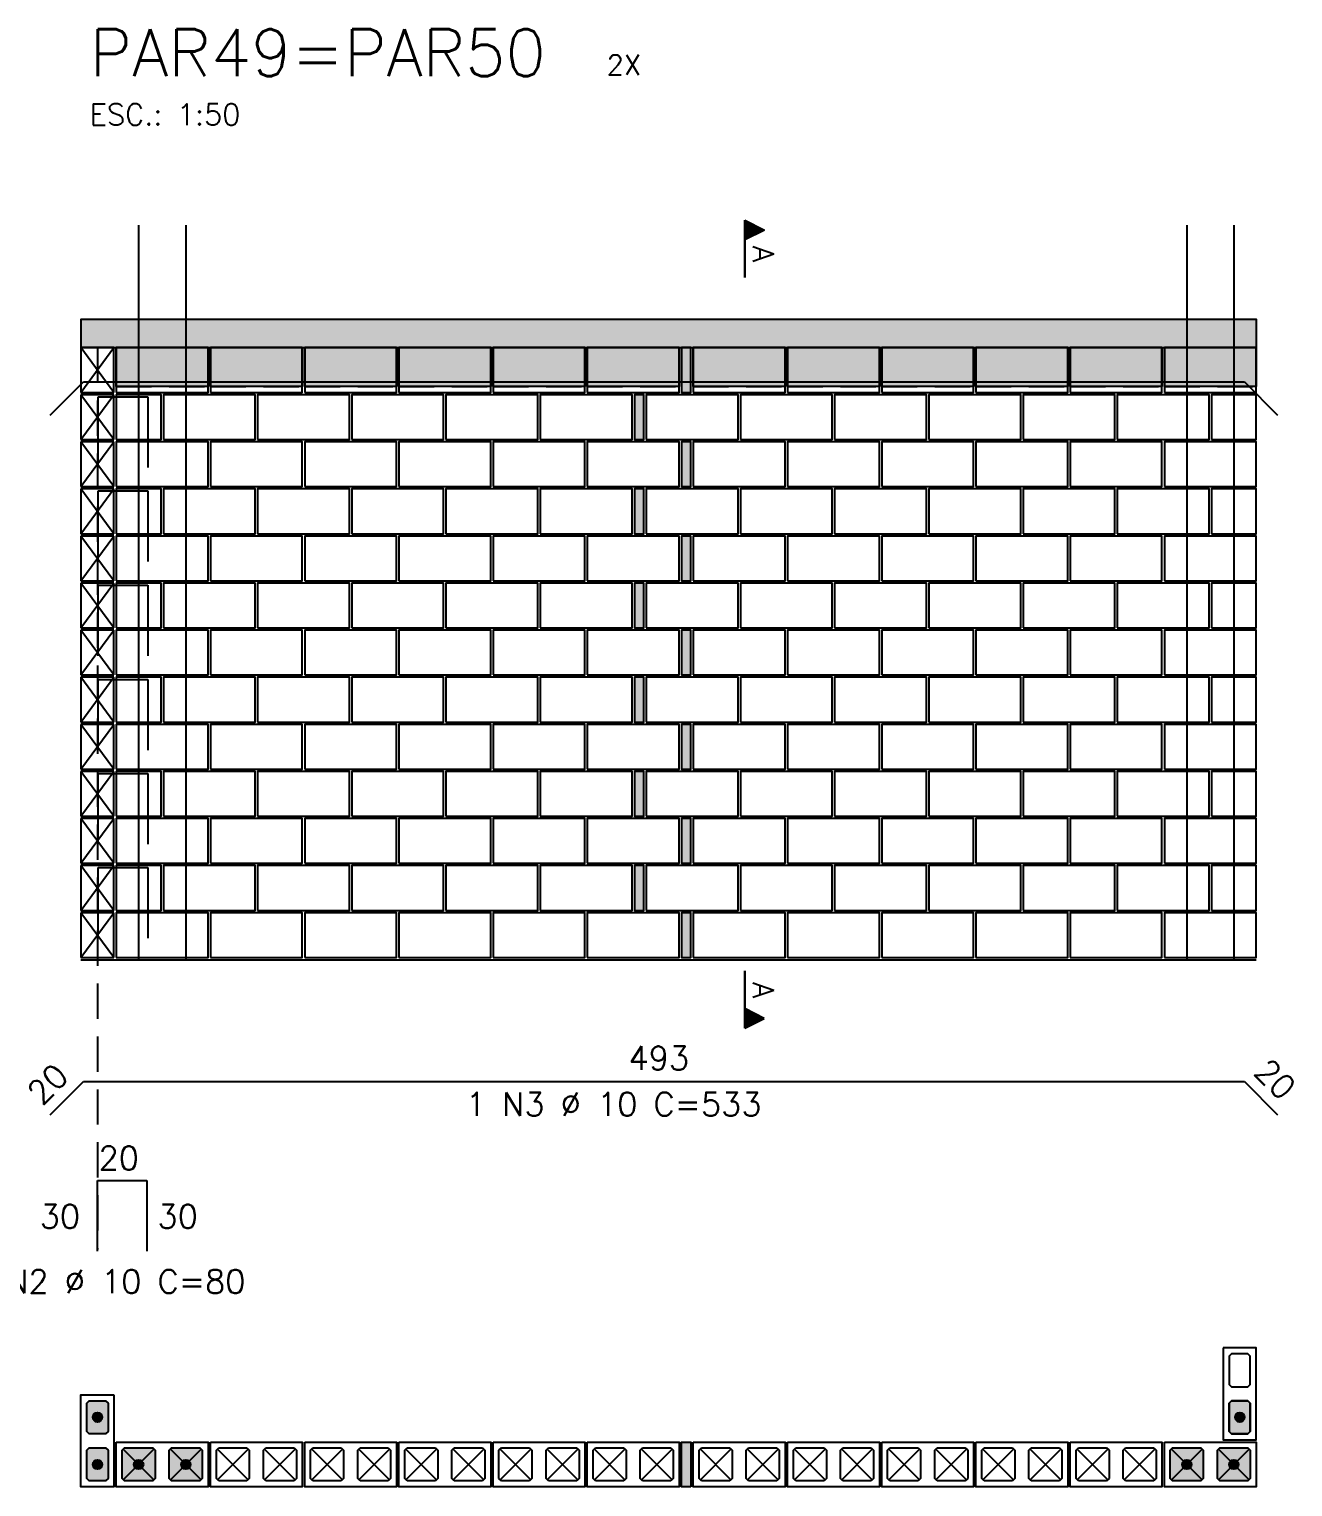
# Model space of a CAD drawing. Extents: x -1.9 to 86, y -1.5 to 60.9.
# Drawn here: x 26.57 to 37.3, y 14.5 to 26.88 of the extents above; entities that cross this region are included whole.
import ezdxf

# ---------------------------------------------------------------- set-up
doc = ezdxf.new("R2010")
doc.units = 0
doc.header["$MEASUREMENT"] = 0
doc.linetypes.add('ESTILO_TQS_0001', pattern=[0.45, 0.3, -0.15])
for name, color, linetype in [('PENA_01', 1, 'CONTINUOUS'), ('PENA_02', 2, 'CONTINUOUS'), ('PENA_03', 3, 'CONTINUOUS'), ('PENA_05', 5, 'CONTINUOUS'), ('PENA_06', 6, 'CONTINUOUS'), ('PENA_09', 254, 'CONTINUOUS'), ('PENA_11', 252, 'CONTINUOUS'), ('PENA_25', 210, 'CONTINUOUS')]:
    doc.layers.add(name, color=color, linetype=linetype)
doc.styles.get("Standard").update_dxf_attribs({"font": 'ROMANS.SHX'})

msp = doc.modelspace()

# ---------------------------------------------------------------- linework, layer by layer
at = {"layer": 'PENA_01', "linetype": 'ESTILO_TQS_0001'}
msp.add_line((27.15, 24.174), (27.15, 16.515), dxfattribs=at)
at = {"layer": 'PENA_01', "linetype": 'Continuous'}
for p, q in [((27.37, 14.558), (27.63, 14.818)), ((27.63, 14.558), (27.37, 14.818)), ((28.03, 14.558), (27.77, 14.818)), ((27.77, 14.558), (28.03, 14.818)), ((28.17, 14.558), (28.43, 14.818)), ((28.43, 14.558), (28.17, 14.818)), ((28.83, 14.558), (28.57, 14.818)), ((28.57, 14.558), (28.83, 14.818)), ((28.97, 14.558), (29.23, 14.818)), ((29.23, 14.558), (28.97, 14.818)), ((29.63, 14.558), (29.37, 14.818)), ((29.37, 14.558), (29.63, 14.818)), ((29.77, 14.558), (30.03, 14.818)), ((30.03, 14.558), (29.77, 14.818)), ((30.43, 14.558), (30.17, 14.818)), ((30.17, 14.558), (30.43, 14.818)), ((30.57, 14.558), (30.83, 14.818)), ((30.83, 14.558), (30.57, 14.818)), ((31.23, 14.558), (30.97, 14.818)), ((30.97, 14.558), (31.23, 14.818)), ((31.37, 14.558), (31.63, 14.818)), ((31.63, 14.558), (31.37, 14.818)), ((32.03, 14.558), (31.77, 14.818)), ((31.77, 14.558), (32.03, 14.818)), ((32.27, 14.558), (32.53, 14.818)), ((32.53, 14.558), (32.27, 14.818)), ((32.93, 14.558), (32.67, 14.818)), ((32.67, 14.558), (32.93, 14.818)), ((33.07, 14.558), (33.33, 14.818)), ((33.33, 14.558), (33.07, 14.818)), ((33.73, 14.558), (33.47, 14.818)), ((33.47, 14.558), (33.73, 14.818)), ((33.87, 14.558), (34.13, 14.818)), ((34.13, 14.558), (33.87, 14.818)), ((34.53, 14.558), (34.27, 14.818)), ((34.27, 14.558), (34.53, 14.818)), ((34.67, 14.558), (34.93, 14.818)), ((34.93, 14.558), (34.67, 14.818)), ((35.33, 14.558), (35.07, 14.818)), ((35.07, 14.558), (35.33, 14.818)), ((35.47, 14.558), (35.73, 14.818)), ((35.73, 14.558), (35.47, 14.818)), ((36.13, 14.558), (35.87, 14.818)), ((35.87, 14.558), (36.13, 14.818)), ((36.27, 14.558), (36.53, 14.818)), ((36.53, 14.558), (36.27, 14.818)), ((36.93, 14.558), (36.67, 14.818)), ((36.67, 14.558), (36.93, 14.818))]:
    msp.add_line(p, q, dxfattribs=at)
for points in [[(36.78, 15.628), (36.76, 15.608), (36.76, 15.368), (36.78, 15.348), (36.92, 15.348), (36.94, 15.368), (36.94, 15.608), (36.92, 15.628), (36.78, 15.628)], [(27.22, 15.228), (27.24, 15.208), (27.24, 14.968), (27.22, 14.948), (27.08, 14.948), (27.06, 14.968), (27.06, 15.208), (27.08, 15.228), (27.22, 15.228)], [(36.78, 15.228), (36.76, 15.208), (36.76, 14.968), (36.78, 14.948), (36.92, 14.948), (36.94, 14.968), (36.94, 15.208), (36.92, 15.228), (36.78, 15.228)], [(27.22, 14.828), (27.24, 14.808), (27.24, 14.568), (27.22, 14.548), (27.08, 14.548), (27.06, 14.568), (27.06, 14.808), (27.08, 14.828), (27.22, 14.828)]]:
    msp.add_lwpolyline(points, dxfattribs=at)
at = {"layer": 'PENA_02', "linetype": 'Continuous'}
for p, q in [((27.29, 24.174), (27.01, 24.174)), ((27.01, 24.174), (27.01, 23.794)), ((27.29, 23.794), (27.29, 24.174)), ((27.01, 23.794), (27.29, 23.794)), ((27.29, 23.774), (27.01, 23.774)), ((27.01, 23.774), (27.01, 23.394)), ((27.29, 23.394), (27.29, 23.774)), ((27.01, 23.394), (27.29, 23.394)), ((27.29, 23.374), (27.01, 23.374)), ((27.01, 23.374), (27.01, 22.994)), ((27.29, 22.994), (27.29, 23.374)), ((27.01, 22.994), (27.29, 22.994)), ((27.29, 22.974), (27.01, 22.974)), ((27.01, 22.974), (27.01, 22.594)), ((27.29, 22.594), (27.29, 22.974)), ((27.01, 22.594), (27.29, 22.594)), ((27.29, 22.574), (27.01, 22.574)), ((27.01, 22.574), (27.01, 22.194)), ((27.29, 22.194), (27.29, 22.574)), ((27.01, 22.194), (27.29, 22.194)), ((27.29, 22.174), (27.01, 22.174)), ((27.01, 22.174), (27.01, 21.794)), ((27.29, 21.794), (27.29, 22.174)), ((27.01, 21.794), (27.29, 21.794)), ((27.29, 21.774), (27.01, 21.774)), ((27.01, 21.774), (27.01, 21.394)), ((27.29, 21.394), (27.29, 21.774)), ((27.01, 21.394), (27.29, 21.394)), ((27.29, 21.374), (27.01, 21.374)), ((27.01, 21.374), (27.01, 20.994)), ((27.29, 20.994), (27.29, 21.374)), ((27.01, 20.994), (27.29, 20.994)), ((27.29, 20.974), (27.01, 20.974)), ((27.01, 20.974), (27.01, 20.594)), ((27.29, 20.594), (27.29, 20.974)), ((27.01, 20.594), (27.29, 20.594)), ((27.29, 20.574), (27.01, 20.574)), ((27.01, 20.574), (27.01, 20.194)), ((27.29, 20.194), (27.29, 20.574)), ((27.01, 20.194), (27.29, 20.194)), ((27.29, 20.174), (27.01, 20.174)), ((27.01, 20.174), (27.01, 19.794)), ((27.29, 19.794), (27.29, 20.174)), ((27.01, 19.794), (27.29, 19.794)), ((27.29, 19.774), (27.01, 19.774)), ((27.01, 19.774), (27.01, 19.394)), ((27.29, 19.394), (27.29, 19.774)), ((27.01, 19.394), (27.29, 19.394)), ((27.29, 19.374), (27.01, 19.374)), ((27.01, 19.374), (27.01, 18.994)), ((27.29, 18.994), (27.29, 19.374)), ((27.01, 18.994), (27.29, 18.994)), ((27.01, 18.974), (36.99, 18.974))]:
    msp.add_line(p, q, dxfattribs=at)
at = {"layer": 'PENA_02', "linetype": 'ESTILO_TQS_0001'}
for p, q in [((27.31, 23.844), (28.09, 23.844)), ((28.11, 23.844), (28.89, 23.844)), ((28.91, 23.844), (29.69, 23.844)), ((29.71, 23.844), (30.49, 23.844)), ((30.51, 23.844), (31.29, 23.844)), ((31.31, 23.844), (32.09, 23.844)), ((32.21, 23.844), (32.99, 23.844)), ((33.01, 23.844), (33.79, 23.844)), ((33.81, 23.844), (34.59, 23.844)), ((34.61, 23.844), (35.39, 23.844)), ((35.41, 23.844), (36.19, 23.844)), ((36.21, 23.844), (36.99, 23.844))]:
    msp.add_line(p, q, dxfattribs=at)
at = {"layer": 'PENA_02', "linetype": 'Continuous'}
for points in [[(27.01, 24.174), (36.993, 24.174), (36.993, 24.414), (27.01, 24.414), (27.01, 24.174)], [(27.31, 23.794), (28.09, 23.794), (28.09, 24.174), (27.31, 24.174), (27.31, 23.794)], [(28.11, 23.794), (28.89, 23.794), (28.89, 24.174), (28.11, 24.174), (28.11, 23.794)], [(28.91, 23.794), (29.69, 23.794), (29.69, 24.174), (28.91, 24.174), (28.91, 23.794)], [(29.71, 23.794), (30.49, 23.794), (30.49, 24.174), (29.71, 24.174), (29.71, 23.794)], [(30.51, 23.794), (31.29, 23.794), (31.29, 24.174), (30.51, 24.174), (30.51, 23.794)], [(31.31, 23.794), (32.09, 23.794), (32.09, 24.174), (31.31, 24.174), (31.31, 23.794)], [(32.11, 23.794), (32.19, 23.794), (32.19, 24.174), (32.11, 24.174), (32.11, 23.794)], [(32.21, 23.794), (32.99, 23.794), (32.99, 24.174), (32.21, 24.174), (32.21, 23.794)], [(33.01, 23.794), (33.79, 23.794), (33.79, 24.174), (33.01, 24.174), (33.01, 23.794)], [(33.81, 23.794), (34.59, 23.794), (34.59, 24.174), (33.81, 24.174), (33.81, 23.794)], [(34.61, 23.794), (35.39, 23.794), (35.39, 24.174), (34.61, 24.174), (34.61, 23.794)], [(35.41, 23.794), (36.19, 23.794), (36.19, 24.174), (35.41, 24.174), (35.41, 23.794)], [(36.21, 23.794), (36.99, 23.794), (36.99, 24.174), (36.21, 24.174), (36.21, 23.794)], [(27.31, 23.394), (27.69, 23.394), (27.69, 23.774), (27.31, 23.774), (27.31, 23.394)], [(27.71, 23.394), (28.49, 23.394), (28.49, 23.774), (27.71, 23.774), (27.71, 23.394)], [(28.51, 23.394), (29.29, 23.394), (29.29, 23.774), (28.51, 23.774), (28.51, 23.394)], [(29.31, 23.394), (30.09, 23.394), (30.09, 23.774), (29.31, 23.774), (29.31, 23.394)], [(30.11, 23.394), (30.89, 23.394), (30.89, 23.774), (30.11, 23.774), (30.11, 23.394)], [(30.91, 23.394), (31.69, 23.394), (31.69, 23.774), (30.91, 23.774), (30.91, 23.394)], [(31.71, 23.394), (31.79, 23.394), (31.79, 23.774), (31.71, 23.774), (31.71, 23.394)], [(31.81, 23.394), (32.59, 23.394), (32.59, 23.774), (31.81, 23.774), (31.81, 23.394)], [(32.61, 23.394), (33.39, 23.394), (33.39, 23.774), (32.61, 23.774), (32.61, 23.394)], [(33.41, 23.394), (34.19, 23.394), (34.19, 23.774), (33.41, 23.774), (33.41, 23.394)], [(34.21, 23.394), (34.99, 23.394), (34.99, 23.774), (34.21, 23.774), (34.21, 23.394)], [(35.01, 23.394), (35.79, 23.394), (35.79, 23.774), (35.01, 23.774), (35.01, 23.394)], [(35.81, 23.394), (36.59, 23.394), (36.59, 23.774), (35.81, 23.774), (35.81, 23.394)], [(36.61, 23.394), (36.99, 23.394), (36.99, 23.774), (36.61, 23.774), (36.61, 23.394)], [(27.31, 22.994), (28.09, 22.994), (28.09, 23.374), (27.31, 23.374), (27.31, 22.994)], [(28.11, 22.994), (28.89, 22.994), (28.89, 23.374), (28.11, 23.374), (28.11, 22.994)], [(28.91, 22.994), (29.69, 22.994), (29.69, 23.374), (28.91, 23.374), (28.91, 22.994)], [(29.71, 22.994), (30.49, 22.994), (30.49, 23.374), (29.71, 23.374), (29.71, 22.994)], [(30.51, 22.994), (31.29, 22.994), (31.29, 23.374), (30.51, 23.374), (30.51, 22.994)], [(31.31, 22.994), (32.09, 22.994), (32.09, 23.374), (31.31, 23.374), (31.31, 22.994)], [(32.11, 22.994), (32.19, 22.994), (32.19, 23.374), (32.11, 23.374), (32.11, 22.994)], [(32.21, 22.994), (32.99, 22.994), (32.99, 23.374), (32.21, 23.374), (32.21, 22.994)], [(33.01, 22.994), (33.79, 22.994), (33.79, 23.374), (33.01, 23.374), (33.01, 22.994)], [(33.81, 22.994), (34.59, 22.994), (34.59, 23.374), (33.81, 23.374), (33.81, 22.994)], [(34.61, 22.994), (35.39, 22.994), (35.39, 23.374), (34.61, 23.374), (34.61, 22.994)], [(35.41, 22.994), (36.19, 22.994), (36.19, 23.374), (35.41, 23.374), (35.41, 22.994)], [(36.21, 22.994), (36.99, 22.994), (36.99, 23.374), (36.21, 23.374), (36.21, 22.994)], [(27.31, 22.594), (27.69, 22.594), (27.69, 22.974), (27.31, 22.974), (27.31, 22.594)], [(27.71, 22.594), (28.49, 22.594), (28.49, 22.974), (27.71, 22.974), (27.71, 22.594)], [(28.51, 22.594), (29.29, 22.594), (29.29, 22.974), (28.51, 22.974), (28.51, 22.594)], [(29.31, 22.594), (30.09, 22.594), (30.09, 22.974), (29.31, 22.974), (29.31, 22.594)], [(30.11, 22.594), (30.89, 22.594), (30.89, 22.974), (30.11, 22.974), (30.11, 22.594)], [(30.91, 22.594), (31.69, 22.594), (31.69, 22.974), (30.91, 22.974), (30.91, 22.594)], [(31.71, 22.594), (31.79, 22.594), (31.79, 22.974), (31.71, 22.974), (31.71, 22.594)], [(31.81, 22.594), (32.59, 22.594), (32.59, 22.974), (31.81, 22.974), (31.81, 22.594)], [(32.61, 22.594), (33.39, 22.594), (33.39, 22.974), (32.61, 22.974), (32.61, 22.594)], [(33.41, 22.594), (34.19, 22.594), (34.19, 22.974), (33.41, 22.974), (33.41, 22.594)], [(34.21, 22.594), (34.99, 22.594), (34.99, 22.974), (34.21, 22.974), (34.21, 22.594)], [(35.01, 22.594), (35.79, 22.594), (35.79, 22.974), (35.01, 22.974), (35.01, 22.594)], [(35.81, 22.594), (36.59, 22.594), (36.59, 22.974), (35.81, 22.974), (35.81, 22.594)], [(36.61, 22.594), (36.99, 22.594), (36.99, 22.974), (36.61, 22.974), (36.61, 22.594)], [(27.31, 22.194), (28.09, 22.194), (28.09, 22.574), (27.31, 22.574), (27.31, 22.194)], [(28.11, 22.194), (28.89, 22.194), (28.89, 22.574), (28.11, 22.574), (28.11, 22.194)], [(28.91, 22.194), (29.69, 22.194), (29.69, 22.574), (28.91, 22.574), (28.91, 22.194)], [(29.71, 22.194), (30.49, 22.194), (30.49, 22.574), (29.71, 22.574), (29.71, 22.194)], [(30.51, 22.194), (31.29, 22.194), (31.29, 22.574), (30.51, 22.574), (30.51, 22.194)], [(31.31, 22.194), (32.09, 22.194), (32.09, 22.574), (31.31, 22.574), (31.31, 22.194)], [(32.11, 22.194), (32.19, 22.194), (32.19, 22.574), (32.11, 22.574), (32.11, 22.194)], [(32.21, 22.194), (32.99, 22.194), (32.99, 22.574), (32.21, 22.574), (32.21, 22.194)], [(33.01, 22.194), (33.79, 22.194), (33.79, 22.574), (33.01, 22.574), (33.01, 22.194)], [(33.81, 22.194), (34.59, 22.194), (34.59, 22.574), (33.81, 22.574), (33.81, 22.194)], [(34.61, 22.194), (35.39, 22.194), (35.39, 22.574), (34.61, 22.574), (34.61, 22.194)], [(35.41, 22.194), (36.19, 22.194), (36.19, 22.574), (35.41, 22.574), (35.41, 22.194)], [(36.21, 22.194), (36.99, 22.194), (36.99, 22.574), (36.21, 22.574), (36.21, 22.194)], [(27.31, 21.794), (27.69, 21.794), (27.69, 22.174), (27.31, 22.174), (27.31, 21.794)], [(27.71, 21.794), (28.49, 21.794), (28.49, 22.174), (27.71, 22.174), (27.71, 21.794)], [(28.51, 21.794), (29.29, 21.794), (29.29, 22.174), (28.51, 22.174), (28.51, 21.794)], [(29.31, 21.794), (30.09, 21.794), (30.09, 22.174), (29.31, 22.174), (29.31, 21.794)], [(30.11, 21.794), (30.89, 21.794), (30.89, 22.174), (30.11, 22.174), (30.11, 21.794)], [(30.91, 21.794), (31.69, 21.794), (31.69, 22.174), (30.91, 22.174), (30.91, 21.794)], [(31.71, 21.794), (31.79, 21.794), (31.79, 22.174), (31.71, 22.174), (31.71, 21.794)], [(31.81, 21.794), (32.59, 21.794), (32.59, 22.174), (31.81, 22.174), (31.81, 21.794)], [(32.61, 21.794), (33.39, 21.794), (33.39, 22.174), (32.61, 22.174), (32.61, 21.794)], [(33.41, 21.794), (34.19, 21.794), (34.19, 22.174), (33.41, 22.174), (33.41, 21.794)], [(34.21, 21.794), (34.99, 21.794), (34.99, 22.174), (34.21, 22.174), (34.21, 21.794)], [(35.01, 21.794), (35.79, 21.794), (35.79, 22.174), (35.01, 22.174), (35.01, 21.794)], [(35.81, 21.794), (36.59, 21.794), (36.59, 22.174), (35.81, 22.174), (35.81, 21.794)], [(36.61, 21.794), (36.99, 21.794), (36.99, 22.174), (36.61, 22.174), (36.61, 21.794)], [(27.31, 21.394), (28.09, 21.394), (28.09, 21.774), (27.31, 21.774), (27.31, 21.394)], [(28.11, 21.394), (28.89, 21.394), (28.89, 21.774), (28.11, 21.774), (28.11, 21.394)], [(28.91, 21.394), (29.69, 21.394), (29.69, 21.774), (28.91, 21.774), (28.91, 21.394)], [(29.71, 21.394), (30.49, 21.394), (30.49, 21.774), (29.71, 21.774), (29.71, 21.394)], [(30.51, 21.394), (31.29, 21.394), (31.29, 21.774), (30.51, 21.774), (30.51, 21.394)], [(31.31, 21.394), (32.09, 21.394), (32.09, 21.774), (31.31, 21.774), (31.31, 21.394)], [(32.11, 21.394), (32.19, 21.394), (32.19, 21.774), (32.11, 21.774), (32.11, 21.394)], [(32.21, 21.394), (32.99, 21.394), (32.99, 21.774), (32.21, 21.774), (32.21, 21.394)], [(33.01, 21.394), (33.79, 21.394), (33.79, 21.774), (33.01, 21.774), (33.01, 21.394)], [(33.81, 21.394), (34.59, 21.394), (34.59, 21.774), (33.81, 21.774), (33.81, 21.394)], [(34.61, 21.394), (35.39, 21.394), (35.39, 21.774), (34.61, 21.774), (34.61, 21.394)], [(35.41, 21.394), (36.19, 21.394), (36.19, 21.774), (35.41, 21.774), (35.41, 21.394)], [(36.21, 21.394), (36.99, 21.394), (36.99, 21.774), (36.21, 21.774), (36.21, 21.394)], [(27.31, 20.994), (27.69, 20.994), (27.69, 21.374), (27.31, 21.374), (27.31, 20.994)], [(27.71, 20.994), (28.49, 20.994), (28.49, 21.374), (27.71, 21.374), (27.71, 20.994)], [(28.51, 20.994), (29.29, 20.994), (29.29, 21.374), (28.51, 21.374), (28.51, 20.994)], [(29.31, 20.994), (30.09, 20.994), (30.09, 21.374), (29.31, 21.374), (29.31, 20.994)], [(30.11, 20.994), (30.89, 20.994), (30.89, 21.374), (30.11, 21.374), (30.11, 20.994)], [(30.91, 20.994), (31.69, 20.994), (31.69, 21.374), (30.91, 21.374), (30.91, 20.994)], [(31.71, 20.994), (31.79, 20.994), (31.79, 21.374), (31.71, 21.374), (31.71, 20.994)], [(31.81, 20.994), (32.59, 20.994), (32.59, 21.374), (31.81, 21.374), (31.81, 20.994)], [(32.61, 20.994), (33.39, 20.994), (33.39, 21.374), (32.61, 21.374), (32.61, 20.994)], [(33.41, 20.994), (34.19, 20.994), (34.19, 21.374), (33.41, 21.374), (33.41, 20.994)], [(34.21, 20.994), (34.99, 20.994), (34.99, 21.374), (34.21, 21.374), (34.21, 20.994)], [(35.01, 20.994), (35.79, 20.994), (35.79, 21.374), (35.01, 21.374), (35.01, 20.994)], [(35.81, 20.994), (36.59, 20.994), (36.59, 21.374), (35.81, 21.374), (35.81, 20.994)], [(36.61, 20.994), (36.99, 20.994), (36.99, 21.374), (36.61, 21.374), (36.61, 20.994)], [(27.31, 20.594), (28.09, 20.594), (28.09, 20.974), (27.31, 20.974), (27.31, 20.594)], [(28.11, 20.594), (28.89, 20.594), (28.89, 20.974), (28.11, 20.974), (28.11, 20.594)], [(28.91, 20.594), (29.69, 20.594), (29.69, 20.974), (28.91, 20.974), (28.91, 20.594)], [(29.71, 20.594), (30.49, 20.594), (30.49, 20.974), (29.71, 20.974), (29.71, 20.594)], [(30.51, 20.594), (31.29, 20.594), (31.29, 20.974), (30.51, 20.974), (30.51, 20.594)], [(31.31, 20.594), (32.09, 20.594), (32.09, 20.974), (31.31, 20.974), (31.31, 20.594)], [(32.11, 20.594), (32.19, 20.594), (32.19, 20.974), (32.11, 20.974), (32.11, 20.594)], [(32.21, 20.594), (32.99, 20.594), (32.99, 20.974), (32.21, 20.974), (32.21, 20.594)], [(33.01, 20.594), (33.79, 20.594), (33.79, 20.974), (33.01, 20.974), (33.01, 20.594)], [(33.81, 20.594), (34.59, 20.594), (34.59, 20.974), (33.81, 20.974), (33.81, 20.594)], [(34.61, 20.594), (35.39, 20.594), (35.39, 20.974), (34.61, 20.974), (34.61, 20.594)], [(35.41, 20.594), (36.19, 20.594), (36.19, 20.974), (35.41, 20.974), (35.41, 20.594)], [(36.21, 20.594), (36.99, 20.594), (36.99, 20.974), (36.21, 20.974), (36.21, 20.594)], [(27.31, 20.194), (27.69, 20.194), (27.69, 20.574), (27.31, 20.574), (27.31, 20.194)], [(27.71, 20.194), (28.49, 20.194), (28.49, 20.574), (27.71, 20.574), (27.71, 20.194)], [(28.51, 20.194), (29.29, 20.194), (29.29, 20.574), (28.51, 20.574), (28.51, 20.194)], [(29.31, 20.194), (30.09, 20.194), (30.09, 20.574), (29.31, 20.574), (29.31, 20.194)], [(30.11, 20.194), (30.89, 20.194), (30.89, 20.574), (30.11, 20.574), (30.11, 20.194)], [(30.91, 20.194), (31.69, 20.194), (31.69, 20.574), (30.91, 20.574), (30.91, 20.194)], [(31.71, 20.194), (31.79, 20.194), (31.79, 20.574), (31.71, 20.574), (31.71, 20.194)], [(31.81, 20.194), (32.59, 20.194), (32.59, 20.574), (31.81, 20.574), (31.81, 20.194)], [(32.61, 20.194), (33.39, 20.194), (33.39, 20.574), (32.61, 20.574), (32.61, 20.194)], [(33.41, 20.194), (34.19, 20.194), (34.19, 20.574), (33.41, 20.574), (33.41, 20.194)], [(34.21, 20.194), (34.99, 20.194), (34.99, 20.574), (34.21, 20.574), (34.21, 20.194)], [(35.01, 20.194), (35.79, 20.194), (35.79, 20.574), (35.01, 20.574), (35.01, 20.194)], [(35.81, 20.194), (36.59, 20.194), (36.59, 20.574), (35.81, 20.574), (35.81, 20.194)], [(36.61, 20.194), (36.99, 20.194), (36.99, 20.574), (36.61, 20.574), (36.61, 20.194)], [(27.31, 19.794), (28.09, 19.794), (28.09, 20.174), (27.31, 20.174), (27.31, 19.794)], [(28.11, 19.794), (28.89, 19.794), (28.89, 20.174), (28.11, 20.174), (28.11, 19.794)], [(28.91, 19.794), (29.69, 19.794), (29.69, 20.174), (28.91, 20.174), (28.91, 19.794)], [(29.71, 19.794), (30.49, 19.794), (30.49, 20.174), (29.71, 20.174), (29.71, 19.794)], [(30.51, 19.794), (31.29, 19.794), (31.29, 20.174), (30.51, 20.174), (30.51, 19.794)], [(31.31, 19.794), (32.09, 19.794), (32.09, 20.174), (31.31, 20.174), (31.31, 19.794)], [(32.11, 19.794), (32.19, 19.794), (32.19, 20.174), (32.11, 20.174), (32.11, 19.794)], [(32.21, 19.794), (32.99, 19.794), (32.99, 20.174), (32.21, 20.174), (32.21, 19.794)], [(33.01, 19.794), (33.79, 19.794), (33.79, 20.174), (33.01, 20.174), (33.01, 19.794)], [(33.81, 19.794), (34.59, 19.794), (34.59, 20.174), (33.81, 20.174), (33.81, 19.794)], [(34.61, 19.794), (35.39, 19.794), (35.39, 20.174), (34.61, 20.174), (34.61, 19.794)], [(35.41, 19.794), (36.19, 19.794), (36.19, 20.174), (35.41, 20.174), (35.41, 19.794)], [(36.21, 19.794), (36.99, 19.794), (36.99, 20.174), (36.21, 20.174), (36.21, 19.794)], [(27.31, 19.394), (27.69, 19.394), (27.69, 19.774), (27.31, 19.774), (27.31, 19.394)], [(27.71, 19.394), (28.49, 19.394), (28.49, 19.774), (27.71, 19.774), (27.71, 19.394)], [(28.51, 19.394), (29.29, 19.394), (29.29, 19.774), (28.51, 19.774), (28.51, 19.394)], [(29.31, 19.394), (30.09, 19.394), (30.09, 19.774), (29.31, 19.774), (29.31, 19.394)], [(30.11, 19.394), (30.89, 19.394), (30.89, 19.774), (30.11, 19.774), (30.11, 19.394)], [(30.91, 19.394), (31.69, 19.394), (31.69, 19.774), (30.91, 19.774), (30.91, 19.394)], [(31.71, 19.394), (31.79, 19.394), (31.79, 19.774), (31.71, 19.774), (31.71, 19.394)], [(31.81, 19.394), (32.59, 19.394), (32.59, 19.774), (31.81, 19.774), (31.81, 19.394)], [(32.61, 19.394), (33.39, 19.394), (33.39, 19.774), (32.61, 19.774), (32.61, 19.394)], [(33.41, 19.394), (34.19, 19.394), (34.19, 19.774), (33.41, 19.774), (33.41, 19.394)], [(34.21, 19.394), (34.99, 19.394), (34.99, 19.774), (34.21, 19.774), (34.21, 19.394)], [(35.01, 19.394), (35.79, 19.394), (35.79, 19.774), (35.01, 19.774), (35.01, 19.394)], [(35.81, 19.394), (36.59, 19.394), (36.59, 19.774), (35.81, 19.774), (35.81, 19.394)], [(36.61, 19.394), (36.99, 19.394), (36.99, 19.774), (36.61, 19.774), (36.61, 19.394)], [(27.31, 18.994), (28.09, 18.994), (28.09, 19.374), (27.31, 19.374), (27.31, 18.994)], [(28.11, 18.994), (28.89, 18.994), (28.89, 19.374), (28.11, 19.374), (28.11, 18.994)], [(28.91, 18.994), (29.69, 18.994), (29.69, 19.374), (28.91, 19.374), (28.91, 18.994)], [(29.71, 18.994), (30.49, 18.994), (30.49, 19.374), (29.71, 19.374), (29.71, 18.994)], [(30.51, 18.994), (31.29, 18.994), (31.29, 19.374), (30.51, 19.374), (30.51, 18.994)], [(31.31, 18.994), (32.09, 18.994), (32.09, 19.374), (31.31, 19.374), (31.31, 18.994)], [(32.11, 18.994), (32.19, 18.994), (32.19, 19.374), (32.11, 19.374), (32.11, 18.994)], [(32.21, 18.994), (32.99, 18.994), (32.99, 19.374), (32.21, 19.374), (32.21, 18.994)], [(33.01, 18.994), (33.79, 18.994), (33.79, 19.374), (33.01, 19.374), (33.01, 18.994)], [(33.81, 18.994), (34.59, 18.994), (34.59, 19.374), (33.81, 19.374), (33.81, 18.994)], [(34.61, 18.994), (35.39, 18.994), (35.39, 19.374), (34.61, 19.374), (34.61, 18.994)], [(35.41, 18.994), (36.19, 18.994), (36.19, 19.374), (35.41, 19.374), (35.41, 18.994)], [(36.21, 18.994), (36.99, 18.994), (36.99, 19.374), (36.21, 19.374), (36.21, 18.994)], [(36.71, 15.678), (36.71, 14.898), (36.99, 14.898), (36.99, 15.678), (36.71, 15.678)], [(27.29, 15.278), (27.29, 14.498), (27.01, 14.498), (27.01, 15.278), (27.29, 15.278)], [(27.31, 14.878), (28.09, 14.878), (28.09, 14.498), (27.31, 14.498), (27.31, 14.878)], [(28.11, 14.878), (28.89, 14.878), (28.89, 14.498), (28.11, 14.498), (28.11, 14.878)], [(28.91, 14.878), (29.69, 14.878), (29.69, 14.498), (28.91, 14.498), (28.91, 14.878)], [(29.71, 14.878), (30.49, 14.878), (30.49, 14.498), (29.71, 14.498), (29.71, 14.878)], [(30.51, 14.878), (31.29, 14.878), (31.29, 14.498), (30.51, 14.498), (30.51, 14.878)], [(31.31, 14.878), (32.09, 14.878), (32.09, 14.498), (31.31, 14.498), (31.31, 14.878)], [(32.19, 14.498), (32.11, 14.498), (32.11, 14.878), (32.19, 14.878), (32.19, 14.498)], [(32.21, 14.878), (32.99, 14.878), (32.99, 14.498), (32.21, 14.498), (32.21, 14.878)], [(33.01, 14.878), (33.79, 14.878), (33.79, 14.498), (33.01, 14.498), (33.01, 14.878)], [(33.81, 14.878), (34.59, 14.878), (34.59, 14.498), (33.81, 14.498), (33.81, 14.878)], [(34.61, 14.878), (35.39, 14.878), (35.39, 14.498), (34.61, 14.498), (34.61, 14.878)], [(35.41, 14.878), (36.19, 14.878), (36.19, 14.498), (35.41, 14.498), (35.41, 14.878)], [(36.21, 14.878), (36.99, 14.878), (36.99, 14.498), (36.21, 14.498), (36.21, 14.878)]]:
    msp.add_lwpolyline(points, dxfattribs=at)
at = {"layer": 'PENA_02', "linetype": 'ESTILO_TQS_0001'}
for points in [[(27.36, 14.808), (27.38, 14.828), (27.62, 14.828), (27.64, 14.808), (27.64, 14.568), (27.62, 14.548), (27.38, 14.548), (27.36, 14.568), (27.36, 14.808)], [(27.76, 14.808), (27.78, 14.828), (28.02, 14.828), (28.04, 14.808), (28.04, 14.568), (28.02, 14.548), (27.78, 14.548), (27.76, 14.568), (27.76, 14.808)], [(28.16, 14.808), (28.18, 14.828), (28.42, 14.828), (28.44, 14.808), (28.44, 14.568), (28.42, 14.548), (28.18, 14.548), (28.16, 14.568), (28.16, 14.808)], [(28.56, 14.808), (28.58, 14.828), (28.82, 14.828), (28.84, 14.808), (28.84, 14.568), (28.82, 14.548), (28.58, 14.548), (28.56, 14.568), (28.56, 14.808)], [(28.96, 14.808), (28.98, 14.828), (29.22, 14.828), (29.24, 14.808), (29.24, 14.568), (29.22, 14.548), (28.98, 14.548), (28.96, 14.568), (28.96, 14.808)], [(29.36, 14.808), (29.38, 14.828), (29.62, 14.828), (29.64, 14.808), (29.64, 14.568), (29.62, 14.548), (29.38, 14.548), (29.36, 14.568), (29.36, 14.808)], [(29.76, 14.808), (29.78, 14.828), (30.02, 14.828), (30.04, 14.808), (30.04, 14.568), (30.02, 14.548), (29.78, 14.548), (29.76, 14.568), (29.76, 14.808)], [(30.16, 14.808), (30.18, 14.828), (30.42, 14.828), (30.44, 14.808), (30.44, 14.568), (30.42, 14.548), (30.18, 14.548), (30.16, 14.568), (30.16, 14.808)], [(30.56, 14.808), (30.58, 14.828), (30.82, 14.828), (30.84, 14.808), (30.84, 14.568), (30.82, 14.548), (30.58, 14.548), (30.56, 14.568), (30.56, 14.808)], [(30.96, 14.808), (30.98, 14.828), (31.22, 14.828), (31.24, 14.808), (31.24, 14.568), (31.22, 14.548), (30.98, 14.548), (30.96, 14.568), (30.96, 14.808)], [(31.36, 14.808), (31.38, 14.828), (31.62, 14.828), (31.64, 14.808), (31.64, 14.568), (31.62, 14.548), (31.38, 14.548), (31.36, 14.568), (31.36, 14.808)], [(31.76, 14.808), (31.78, 14.828), (32.02, 14.828), (32.04, 14.808), (32.04, 14.568), (32.02, 14.548), (31.78, 14.548), (31.76, 14.568), (31.76, 14.808)], [(32.26, 14.808), (32.28, 14.828), (32.52, 14.828), (32.54, 14.808), (32.54, 14.568), (32.52, 14.548), (32.28, 14.548), (32.26, 14.568), (32.26, 14.808)], [(32.66, 14.808), (32.68, 14.828), (32.92, 14.828), (32.94, 14.808), (32.94, 14.568), (32.92, 14.548), (32.68, 14.548), (32.66, 14.568), (32.66, 14.808)], [(33.06, 14.808), (33.08, 14.828), (33.32, 14.828), (33.34, 14.808), (33.34, 14.568), (33.32, 14.548), (33.08, 14.548), (33.06, 14.568), (33.06, 14.808)], [(33.46, 14.808), (33.48, 14.828), (33.72, 14.828), (33.74, 14.808), (33.74, 14.568), (33.72, 14.548), (33.48, 14.548), (33.46, 14.568), (33.46, 14.808)], [(33.86, 14.808), (33.88, 14.828), (34.12, 14.828), (34.14, 14.808), (34.14, 14.568), (34.12, 14.548), (33.88, 14.548), (33.86, 14.568), (33.86, 14.808)], [(34.26, 14.808), (34.28, 14.828), (34.52, 14.828), (34.54, 14.808), (34.54, 14.568), (34.52, 14.548), (34.28, 14.548), (34.26, 14.568), (34.26, 14.808)], [(34.66, 14.808), (34.68, 14.828), (34.92, 14.828), (34.94, 14.808), (34.94, 14.568), (34.92, 14.548), (34.68, 14.548), (34.66, 14.568), (34.66, 14.808)], [(35.06, 14.808), (35.08, 14.828), (35.32, 14.828), (35.34, 14.808), (35.34, 14.568), (35.32, 14.548), (35.08, 14.548), (35.06, 14.568), (35.06, 14.808)], [(35.46, 14.808), (35.48, 14.828), (35.72, 14.828), (35.74, 14.808), (35.74, 14.568), (35.72, 14.548), (35.48, 14.548), (35.46, 14.568), (35.46, 14.808)], [(35.86, 14.808), (35.88, 14.828), (36.12, 14.828), (36.14, 14.808), (36.14, 14.568), (36.12, 14.548), (35.88, 14.548), (35.86, 14.568), (35.86, 14.808)], [(36.26, 14.808), (36.28, 14.828), (36.52, 14.828), (36.54, 14.808), (36.54, 14.568), (36.52, 14.548), (36.28, 14.548), (36.26, 14.568), (36.26, 14.808)], [(36.66, 14.808), (36.68, 14.828), (36.92, 14.828), (36.94, 14.808), (36.94, 14.568), (36.92, 14.548), (36.68, 14.548), (36.66, 14.568), (36.66, 14.808)]]:
    msp.add_lwpolyline(points, dxfattribs=at)
at = {"layer": 'PENA_03', "linetype": 'Continuous'}
for p, q in [((32.648, 24.77), (32.648, 25.256)), ((32.648, 25.256), (32.814, 25.173)), ((32.649, 25.255), (32.649, 25.092)), ((32.649, 25.255), (32.813, 25.173)), ((32.813, 25.173), (32.649, 25.092)), ((32.814, 25.173), (32.649, 25.091)), ((32.661, 25.25), (32.661, 25.097)), ((32.674, 25.244), (32.674, 25.103)), ((32.687, 25.237), (32.687, 25.11)), ((32.699, 25.231), (32.699, 25.116)), ((32.712, 25.224), (32.712, 25.122)), ((32.725, 25.218), (32.725, 25.129)), ((32.738, 25.212), (32.738, 25.135)), ((32.75, 25.205), (32.75, 25.142)), ((32.763, 25.199), (32.763, 25.148)), ((32.776, 25.193), (32.776, 25.154)), ((32.789, 25.186), (32.789, 25.161)), ((32.801, 25.18), (32.801, 25.167)), ((32.649, 25.091), (32.649, 24.77)), ((27.01, 23.794), (27.29, 24.174)), ((27.29, 23.794), (27.01, 24.174)), ((27.01, 23.394), (27.29, 23.774)), ((27.29, 23.394), (27.01, 23.774)), ((27.01, 22.994), (27.29, 23.374)), ((27.29, 22.994), (27.01, 23.374)), ((27.01, 22.594), (27.29, 22.974)), ((27.29, 22.594), (27.01, 22.974)), ((27.01, 22.194), (27.29, 22.574)), ((27.29, 22.194), (27.01, 22.574)), ((27.01, 21.794), (27.29, 22.174)), ((27.29, 21.794), (27.01, 22.174)), ((27.01, 21.394), (27.29, 21.774)), ((27.29, 21.394), (27.01, 21.774)), ((27.01, 20.994), (27.29, 21.374)), ((27.29, 20.994), (27.01, 21.374)), ((27.01, 20.594), (27.29, 20.974)), ((27.29, 20.594), (27.01, 20.974)), ((27.01, 20.194), (27.29, 20.574)), ((27.29, 20.194), (27.01, 20.574)), ((27.01, 19.794), (27.29, 20.174)), ((27.29, 19.794), (27.01, 20.174)), ((27.01, 19.394), (27.29, 19.774)), ((27.29, 19.394), (27.01, 19.774)), ((27.01, 18.994), (27.29, 19.374)), ((27.29, 18.994), (27.01, 19.374)), ((32.648, 18.88), (32.648, 18.394)), ((32.648, 18.56), (32.648, 18.88)), ((32.813, 18.477), (32.648, 18.56)), ((32.648, 18.395), (32.648, 18.559)), ((32.812, 18.477), (32.648, 18.559)), ((32.648, 18.394), (32.813, 18.477)), ((32.648, 18.395), (32.812, 18.477)), ((32.66, 18.4), (32.66, 18.554)), ((32.673, 18.407), (32.673, 18.547)), ((32.686, 18.413), (32.686, 18.541)), ((32.699, 18.419), (32.699, 18.534)), ((32.711, 18.426), (32.711, 18.528)), ((32.724, 18.432), (32.724, 18.522)), ((32.737, 18.439), (32.737, 18.515)), ((32.75, 18.445), (32.75, 18.509)), ((32.762, 18.451), (32.762, 18.502)), ((32.775, 18.458), (32.775, 18.496)), ((32.788, 18.464), (32.788, 18.49)), ((32.801, 18.471), (32.801, 18.483))]:
    msp.add_line(p, q, dxfattribs=at)
for points in [[(27.08, 14.948), (27.06, 14.968), (27.06, 15.208), (27.08, 15.228), (27.22, 15.228), (27.24, 15.208), (27.24, 14.968), (27.22, 14.948), (27.08, 14.948)], [(36.78, 14.948), (36.76, 14.968), (36.76, 15.208), (36.78, 15.228), (36.92, 15.228), (36.94, 15.208), (36.94, 14.968), (36.92, 14.948), (36.78, 14.948)], [(27.08, 14.548), (27.06, 14.568), (27.06, 14.808), (27.08, 14.828), (27.22, 14.828), (27.24, 14.808), (27.24, 14.568), (27.22, 14.548), (27.08, 14.548)], [(27.64, 14.568), (27.62, 14.548), (27.38, 14.548), (27.36, 14.568), (27.36, 14.808), (27.38, 14.828), (27.62, 14.828), (27.64, 14.808), (27.64, 14.568)], [(28.04, 14.568), (28.02, 14.548), (27.78, 14.548), (27.76, 14.568), (27.76, 14.808), (27.78, 14.828), (28.02, 14.828), (28.04, 14.808), (28.04, 14.568)], [(36.54, 14.568), (36.52, 14.548), (36.28, 14.548), (36.26, 14.568), (36.26, 14.808), (36.28, 14.828), (36.52, 14.828), (36.54, 14.808), (36.54, 14.568)], [(36.94, 14.568), (36.92, 14.548), (36.68, 14.548), (36.66, 14.568), (36.66, 14.808), (36.68, 14.828), (36.92, 14.828), (36.94, 14.808), (36.94, 14.568)]]:
    msp.add_lwpolyline(points, dxfattribs=at)
for centre in [(27.15, 15.088), (36.85, 15.088), (27.15, 14.688), (27.5, 14.688), (27.9, 14.688), (36.4, 14.688), (36.8, 14.688)]:
    msp.add_circle(centre, 0.04, dxfattribs=at)
for points in [[(27.19, 15.088), (27.13, 15.122), (27.112, 15.101)], [(27.19, 15.088), (27.157, 15.127), (27.13, 15.122)], [(27.19, 15.088), (27.18, 15.113), (27.157, 15.127)], [(36.89, 15.088), (36.83, 15.122), (36.812, 15.101)], [(36.89, 15.088), (36.857, 15.127), (36.83, 15.122)], [(36.89, 15.088), (36.88, 15.113), (36.857, 15.127)], [(27.19, 15.088), (27.112, 15.101), (27.112, 15.074)], [(27.19, 15.088), (27.112, 15.074), (27.13, 15.053)], [(27.19, 15.088), (27.13, 15.053), (27.157, 15.048)], [(27.19, 15.088), (27.157, 15.048), (27.18, 15.062)], [(27.19, 15.088), (27.18, 15.062), (27.19, 15.088)], [(36.89, 15.088), (36.812, 15.101), (36.812, 15.074)], [(36.89, 15.088), (36.812, 15.074), (36.83, 15.053)], [(36.89, 15.088), (36.83, 15.053), (36.857, 15.048)], [(36.89, 15.088), (36.857, 15.048), (36.88, 15.062)], [(36.89, 15.088), (36.88, 15.062), (36.89, 15.088)], [(27.19, 14.688), (27.13, 14.722), (27.112, 14.701)], [(27.19, 14.688), (27.112, 14.701), (27.112, 14.674)], [(27.19, 14.688), (27.112, 14.674), (27.13, 14.653)], [(27.19, 14.688), (27.157, 14.727), (27.13, 14.722)], [(27.19, 14.688), (27.13, 14.653), (27.157, 14.648)], [(27.19, 14.688), (27.18, 14.713), (27.157, 14.727)], [(27.19, 14.688), (27.157, 14.648), (27.18, 14.662)], [(27.19, 14.688), (27.18, 14.662), (27.19, 14.688)], [(27.54, 14.688), (27.48, 14.722), (27.462, 14.701)], [(27.54, 14.688), (27.462, 14.701), (27.462, 14.674)], [(27.54, 14.688), (27.462, 14.674), (27.48, 14.653)], [(27.54, 14.688), (27.507, 14.727), (27.48, 14.722)], [(27.54, 14.688), (27.48, 14.653), (27.507, 14.648)], [(27.54, 14.688), (27.53, 14.713), (27.507, 14.727)], [(27.54, 14.688), (27.507, 14.648), (27.53, 14.662)], [(27.54, 14.688), (27.53, 14.662), (27.54, 14.688)], [(27.94, 14.688), (27.88, 14.722), (27.862, 14.701)], [(27.94, 14.688), (27.862, 14.701), (27.862, 14.674)], [(27.94, 14.688), (27.862, 14.674), (27.88, 14.653)], [(27.94, 14.688), (27.907, 14.727), (27.88, 14.722)], [(27.94, 14.688), (27.88, 14.653), (27.907, 14.648)], [(27.94, 14.688), (27.93, 14.713), (27.907, 14.727)], [(27.94, 14.688), (27.907, 14.648), (27.93, 14.662)], [(27.94, 14.688), (27.93, 14.662), (27.94, 14.688)], [(36.44, 14.688), (36.38, 14.722), (36.362, 14.701)], [(36.44, 14.688), (36.362, 14.701), (36.362, 14.674)], [(36.44, 14.688), (36.362, 14.674), (36.38, 14.653)], [(36.44, 14.688), (36.407, 14.727), (36.38, 14.722)], [(36.44, 14.688), (36.38, 14.653), (36.407, 14.648)], [(36.44, 14.688), (36.43, 14.713), (36.407, 14.727)], [(36.44, 14.688), (36.407, 14.648), (36.43, 14.662)], [(36.44, 14.688), (36.43, 14.662), (36.44, 14.688)], [(36.84, 14.688), (36.78, 14.722), (36.762, 14.701)], [(36.84, 14.688), (36.762, 14.701), (36.762, 14.674)], [(36.84, 14.688), (36.762, 14.674), (36.78, 14.653)], [(36.84, 14.688), (36.807, 14.727), (36.78, 14.722)], [(36.84, 14.688), (36.78, 14.653), (36.807, 14.648)], [(36.84, 14.688), (36.83, 14.713), (36.807, 14.727)], [(36.84, 14.688), (36.807, 14.648), (36.83, 14.662)], [(36.84, 14.688), (36.83, 14.662), (36.84, 14.688)]]:
    msp.add_solid(points, dxfattribs=at)
at = {"layer": 'PENA_05', "linetype": 'Continuous'}
for p, q in [((26.748, 23.601), (27.031, 23.883)), ((27.031, 23.883), (36.89, 23.884)), ((36.89, 23.884), (37.172, 23.601)), ((27.157, 23.157), (27.157, 23.757)), ((27.157, 23.757), (27.577, 23.757)), ((27.577, 23.757), (27.577, 23.157)), ((27.157, 22.357), (27.157, 22.957)), ((27.157, 22.957), (27.577, 22.957)), ((27.577, 22.957), (27.577, 22.357)), ((27.157, 21.557), (27.157, 22.157)), ((27.157, 22.157), (27.577, 22.157)), ((27.577, 22.157), (27.577, 21.557)), ((27.157, 20.756), (27.157, 21.356)), ((27.157, 21.356), (27.577, 21.356)), ((27.577, 21.356), (27.577, 20.756)), ((27.157, 19.957), (27.157, 20.557)), ((27.157, 20.557), (27.577, 20.557)), ((27.577, 20.557), (27.577, 19.957)), ((27.157, 19.157), (27.157, 19.757)), ((27.157, 19.757), (27.577, 19.757)), ((27.577, 19.757), (27.577, 19.157)), ((26.748, 17.657), (27.031, 17.94)), ((27.031, 17.94), (36.89, 17.94)), ((36.89, 17.94), (37.172, 17.657)), ((27.15, 16.5), (27.15, 17.1)), ((27.15, 17.1), (27.57, 17.1)), ((27.57, 17.1), (27.57, 16.5))]:
    msp.add_line(p, q, dxfattribs=at)
for points in [[(27.5, 25.214), (27.5, 18.974)], [(27.9, 25.214), (27.9, 18.974)], [(36.4, 25.214), (36.4, 18.974)], [(36.8, 25.214), (36.8, 18.974)]]:
    msp.add_lwpolyline(points, dxfattribs=at)
at = {"layer": 'PENA_09', "linetype": 'Continuous'}
for points in [[(27.31, 23.844), (27.31, 24.174), (28.09, 24.174), (28.09, 23.844), (27.31, 23.844)], [(28.11, 23.844), (28.11, 24.174), (28.89, 24.174), (28.89, 23.844), (28.11, 23.844)], [(28.91, 23.844), (28.91, 24.174), (29.69, 24.174), (29.69, 23.844), (28.91, 23.844)], [(29.71, 23.844), (29.71, 24.174), (30.49, 24.174), (30.49, 23.844), (29.71, 23.844)], [(30.51, 23.844), (30.51, 24.174), (31.29, 24.174), (31.29, 23.844), (30.51, 23.844)], [(31.31, 23.844), (31.31, 24.174), (32.09, 24.174), (32.09, 23.844), (31.31, 23.844)], [(32.21, 23.844), (32.21, 24.174), (32.99, 24.174), (32.99, 23.844), (32.21, 23.844)], [(33.01, 23.844), (33.01, 24.174), (33.79, 24.174), (33.79, 23.844), (33.01, 23.844)], [(33.81, 23.844), (33.81, 24.174), (34.59, 24.174), (34.59, 23.844), (33.81, 23.844)], [(34.61, 23.844), (34.61, 24.174), (35.39, 24.174), (35.39, 23.844), (34.61, 23.844)], [(35.41, 23.844), (35.41, 24.174), (36.19, 24.174), (36.19, 23.844), (35.41, 23.844)], [(36.21, 23.844), (36.21, 24.174), (36.99, 24.174), (36.99, 23.844), (36.21, 23.844)]]:
    msp.add_lwpolyline(points, dxfattribs=at)
for points in [[(27.31, 23.844), (27.31, 24.174), (28.09, 24.174)], [(27.31, 23.844), (28.09, 24.174), (28.09, 23.844)], [(28.11, 23.844), (28.11, 24.174), (28.89, 24.174)], [(28.11, 23.844), (28.89, 24.174), (28.89, 23.844)], [(28.91, 23.844), (28.91, 24.174), (29.69, 24.174)], [(28.91, 23.844), (29.69, 24.174), (29.69, 23.844)], [(29.71, 23.844), (29.71, 24.174), (30.49, 24.174)], [(29.71, 23.844), (30.49, 24.174), (30.49, 23.844)], [(30.51, 23.844), (30.51, 24.174), (31.29, 24.174)], [(30.51, 23.844), (31.29, 24.174), (31.29, 23.844)], [(31.31, 23.844), (31.31, 24.174), (32.09, 24.174)], [(31.31, 23.844), (32.09, 24.174), (32.09, 23.844)], [(32.21, 23.844), (32.21, 24.174), (32.99, 24.174)], [(32.21, 23.844), (32.99, 24.174), (32.99, 23.844)], [(33.01, 23.844), (33.01, 24.174), (33.79, 24.174)], [(33.01, 23.844), (33.79, 24.174), (33.79, 23.844)], [(33.81, 23.844), (33.81, 24.174), (34.59, 24.174)], [(33.81, 23.844), (34.59, 24.174), (34.59, 23.844)], [(34.61, 23.844), (34.61, 24.174), (35.39, 24.174)], [(34.61, 23.844), (35.39, 24.174), (35.39, 23.844)], [(35.41, 23.844), (35.41, 24.174), (36.19, 24.174)], [(35.41, 23.844), (36.19, 24.174), (36.19, 23.844)], [(36.21, 23.844), (36.21, 24.174), (36.99, 24.174)], [(36.21, 23.844), (36.99, 24.174), (36.99, 23.844)], [(27.31, 23.844), (28.09, 23.844), (27.31, 23.844)], [(28.11, 23.844), (28.89, 23.844), (28.11, 23.844)], [(28.91, 23.844), (29.69, 23.844), (28.91, 23.844)], [(29.71, 23.844), (30.49, 23.844), (29.71, 23.844)], [(30.51, 23.844), (31.29, 23.844), (30.51, 23.844)], [(31.31, 23.844), (32.09, 23.844), (31.31, 23.844)], [(32.21, 23.844), (32.99, 23.844), (32.21, 23.844)], [(33.01, 23.844), (33.79, 23.844), (33.01, 23.844)], [(33.81, 23.844), (34.59, 23.844), (33.81, 23.844)], [(34.61, 23.844), (35.39, 23.844), (34.61, 23.844)], [(35.41, 23.844), (36.19, 23.844), (35.41, 23.844)], [(36.21, 23.844), (36.99, 23.844), (36.21, 23.844)]]:
    msp.add_solid(points, dxfattribs=at)
at = {"layer": 'PENA_11', "linetype": 'Continuous'}
for points in [[(27.01, 24.174), (36.993, 24.174), (36.993, 24.414)], [(27.01, 24.174), (36.993, 24.414), (27.01, 24.414)], [(27.01, 24.174), (27.01, 24.414), (27.01, 24.174)], [(27.08, 14.948), (27.06, 15.208), (27.08, 15.228)], [(27.08, 14.948), (27.06, 14.968), (27.06, 15.208)], [(27.08, 14.948), (27.08, 15.228), (27.22, 15.228)], [(27.08, 14.948), (27.22, 15.228), (27.24, 15.208)], [(27.08, 14.948), (27.24, 15.208), (27.24, 14.968)], [(36.78, 14.948), (36.76, 15.208), (36.78, 15.228)], [(36.78, 14.948), (36.76, 14.968), (36.76, 15.208)], [(36.78, 14.948), (36.78, 15.228), (36.92, 15.228)], [(36.78, 14.948), (36.92, 15.228), (36.94, 15.208)], [(36.78, 14.948), (36.94, 15.208), (36.94, 14.968)], [(27.08, 14.948), (27.24, 14.968), (27.22, 14.948)], [(27.08, 14.948), (27.22, 14.948), (27.08, 14.948)], [(36.78, 14.948), (36.94, 14.968), (36.92, 14.948)], [(36.78, 14.948), (36.92, 14.948), (36.78, 14.948)], [(27.08, 14.548), (27.06, 14.808), (27.08, 14.828)], [(27.08, 14.548), (27.06, 14.568), (27.06, 14.808)], [(27.08, 14.548), (27.08, 14.828), (27.22, 14.828)], [(27.08, 14.548), (27.22, 14.828), (27.24, 14.808)], [(27.08, 14.548), (27.24, 14.808), (27.24, 14.568)], [(27.64, 14.568), (27.36, 14.808), (27.38, 14.828)], [(27.64, 14.568), (27.36, 14.568), (27.36, 14.808)], [(27.64, 14.568), (27.38, 14.828), (27.62, 14.828)], [(27.64, 14.568), (27.62, 14.828), (27.64, 14.808)], [(27.64, 14.568), (27.64, 14.808), (27.64, 14.568)], [(28.04, 14.568), (27.76, 14.808), (27.78, 14.828)], [(28.04, 14.568), (27.76, 14.568), (27.76, 14.808)], [(28.04, 14.568), (27.78, 14.828), (28.02, 14.828)], [(28.04, 14.568), (28.02, 14.828), (28.04, 14.808)], [(28.04, 14.568), (28.04, 14.808), (28.04, 14.568)], [(36.54, 14.568), (36.26, 14.808), (36.28, 14.828)], [(36.54, 14.568), (36.26, 14.568), (36.26, 14.808)], [(36.54, 14.568), (36.28, 14.828), (36.52, 14.828)], [(36.54, 14.568), (36.52, 14.828), (36.54, 14.808)], [(36.54, 14.568), (36.54, 14.808), (36.54, 14.568)], [(36.94, 14.568), (36.66, 14.808), (36.68, 14.828)], [(36.94, 14.568), (36.66, 14.568), (36.66, 14.808)], [(36.94, 14.568), (36.68, 14.828), (36.92, 14.828)], [(36.94, 14.568), (36.92, 14.828), (36.94, 14.808)], [(36.94, 14.568), (36.94, 14.808), (36.94, 14.568)], [(27.08, 14.548), (27.24, 14.568), (27.22, 14.548)], [(27.08, 14.548), (27.22, 14.548), (27.08, 14.548)], [(27.64, 14.568), (27.38, 14.548), (27.36, 14.568)], [(27.64, 14.568), (27.62, 14.548), (27.38, 14.548)], [(28.04, 14.568), (27.78, 14.548), (27.76, 14.568)], [(28.04, 14.568), (28.02, 14.548), (27.78, 14.548)], [(36.54, 14.568), (36.28, 14.548), (36.26, 14.568)], [(36.54, 14.568), (36.52, 14.548), (36.28, 14.548)], [(36.94, 14.568), (36.68, 14.548), (36.66, 14.568)], [(36.94, 14.568), (36.92, 14.548), (36.68, 14.548)]]:
    msp.add_solid(points, dxfattribs=at)
at = {"layer": 'PENA_25', "linetype": 'Continuous'}
for points in [[(32.19, 24.174), (32.11, 24.174), (32.11, 23.794), (32.19, 23.794), (32.19, 24.174)], [(31.79, 23.774), (31.71, 23.774), (31.71, 23.394), (31.79, 23.394), (31.79, 23.774)], [(32.19, 23.374), (32.11, 23.374), (32.11, 22.994), (32.19, 22.994), (32.19, 23.374)], [(31.79, 22.974), (31.71, 22.974), (31.71, 22.594), (31.79, 22.594), (31.79, 22.974)], [(32.19, 22.574), (32.11, 22.574), (32.11, 22.194), (32.19, 22.194), (32.19, 22.574)], [(31.79, 22.174), (31.71, 22.174), (31.71, 21.794), (31.79, 21.794), (31.79, 22.174)], [(32.19, 21.774), (32.11, 21.774), (32.11, 21.394), (32.19, 21.394), (32.19, 21.774)], [(31.79, 21.374), (31.71, 21.374), (31.71, 20.994), (31.79, 20.994), (31.79, 21.374)], [(32.19, 20.974), (32.11, 20.974), (32.11, 20.594), (32.19, 20.594), (32.19, 20.974)], [(31.79, 20.574), (31.71, 20.574), (31.71, 20.194), (31.79, 20.194), (31.79, 20.574)], [(32.19, 20.174), (32.11, 20.174), (32.11, 19.794), (32.19, 19.794), (32.19, 20.174)], [(31.79, 19.774), (31.71, 19.774), (31.71, 19.394), (31.79, 19.394), (31.79, 19.774)], [(32.19, 19.374), (32.11, 19.374), (32.11, 18.994), (32.19, 18.994), (32.19, 19.374)], [(32.19, 14.498), (32.11, 14.498), (32.11, 14.878), (32.19, 14.878), (32.19, 14.498)]]:
    msp.add_lwpolyline(points, dxfattribs=at)
for points in [[(32.19, 24.174), (32.11, 24.174), (32.11, 23.794)], [(32.19, 24.174), (32.11, 23.794), (32.19, 23.794)], [(32.19, 24.174), (32.19, 23.794), (32.19, 24.174)], [(31.79, 23.774), (31.71, 23.774), (31.71, 23.394)], [(31.79, 23.774), (31.71, 23.394), (31.79, 23.394)], [(31.79, 23.774), (31.79, 23.394), (31.79, 23.774)], [(32.19, 23.374), (32.11, 23.374), (32.11, 22.994)], [(32.19, 23.374), (32.11, 22.994), (32.19, 22.994)], [(32.19, 23.374), (32.19, 22.994), (32.19, 23.374)], [(31.79, 22.974), (31.71, 22.974), (31.71, 22.594)], [(31.79, 22.974), (31.71, 22.594), (31.79, 22.594)], [(31.79, 22.974), (31.79, 22.594), (31.79, 22.974)], [(32.19, 22.574), (32.11, 22.574), (32.11, 22.194)], [(32.19, 22.574), (32.11, 22.194), (32.19, 22.194)], [(32.19, 22.574), (32.19, 22.194), (32.19, 22.574)], [(31.79, 22.174), (31.71, 22.174), (31.71, 21.794)], [(31.79, 22.174), (31.71, 21.794), (31.79, 21.794)], [(31.79, 22.174), (31.79, 21.794), (31.79, 22.174)], [(32.19, 21.774), (32.11, 21.774), (32.11, 21.394)], [(32.19, 21.774), (32.11, 21.394), (32.19, 21.394)], [(32.19, 21.774), (32.19, 21.394), (32.19, 21.774)], [(31.79, 21.374), (31.71, 21.374), (31.71, 20.994)], [(31.79, 21.374), (31.71, 20.994), (31.79, 20.994)], [(31.79, 21.374), (31.79, 20.994), (31.79, 21.374)], [(32.19, 20.974), (32.11, 20.974), (32.11, 20.594)], [(32.19, 20.974), (32.11, 20.594), (32.19, 20.594)], [(32.19, 20.974), (32.19, 20.594), (32.19, 20.974)], [(31.79, 20.574), (31.71, 20.574), (31.71, 20.194)], [(31.79, 20.574), (31.71, 20.194), (31.79, 20.194)], [(31.79, 20.574), (31.79, 20.194), (31.79, 20.574)], [(32.19, 20.174), (32.11, 20.174), (32.11, 19.794)], [(32.19, 20.174), (32.11, 19.794), (32.19, 19.794)], [(32.19, 20.174), (32.19, 19.794), (32.19, 20.174)], [(31.79, 19.774), (31.71, 19.774), (31.71, 19.394)], [(31.79, 19.774), (31.71, 19.394), (31.79, 19.394)], [(31.79, 19.774), (31.79, 19.394), (31.79, 19.774)], [(32.19, 19.374), (32.11, 19.374), (32.11, 18.994)], [(32.19, 19.374), (32.11, 18.994), (32.19, 18.994)], [(32.19, 19.374), (32.19, 18.994), (32.19, 19.374)], [(32.19, 14.498), (32.11, 14.498), (32.11, 14.878)], [(32.19, 14.498), (32.11, 14.878), (32.19, 14.878)], [(32.19, 14.498), (32.19, 14.878), (32.19, 14.498)]]:
    msp.add_solid(points, dxfattribs=at)

# ---------------------------------------------------------------- texts
at = {"layer": 'PENA_02', "linetype": 'Continuous'}
msp.add_text('2X', height=0.17, dxfattribs=at).set_placement((31.475, 26.492))
at = {"layer": 'PENA_03', "linetype": 'Continuous'}
for s, height, p in [('ESC.: 1:50', 0.18, (27.084, 26.065)), ('1 N3 %%c 10 C=533', 0.2, (30.278, 17.648)), ('20', 0.2, (27.16, 17.19)), ('30', 0.2, (26.66, 16.695)), ('30', 0.2, (27.66, 16.695)), ('6 N2 %%c 10 C=80', 0.2, (26.067, 16.142))]:
    msp.add_text(s, height=height, dxfattribs=at).set_placement(p)
for s, height, rotation, p in [('A', 0.18, 270, (32.715, 25.038)), ('A', 0.18, 270, (32.715, 18.784)), ('493', 0.2, 0.0021, (31.66, 18.04)), ('20', 0.2, 315, (36.96, 18.011)), ('20', 0.2, 45, (26.677, 17.728))]:
    msp.add_text(s, height=height, rotation=rotation, dxfattribs=at).set_placement(p)
at = {"layer": 'PENA_06', "linetype": 'Continuous'}
msp.add_text('PAR49=PAR50', height=0.4, dxfattribs=at).set_placement((27.084, 26.48))

doc.saveas('drawing.dxf')
